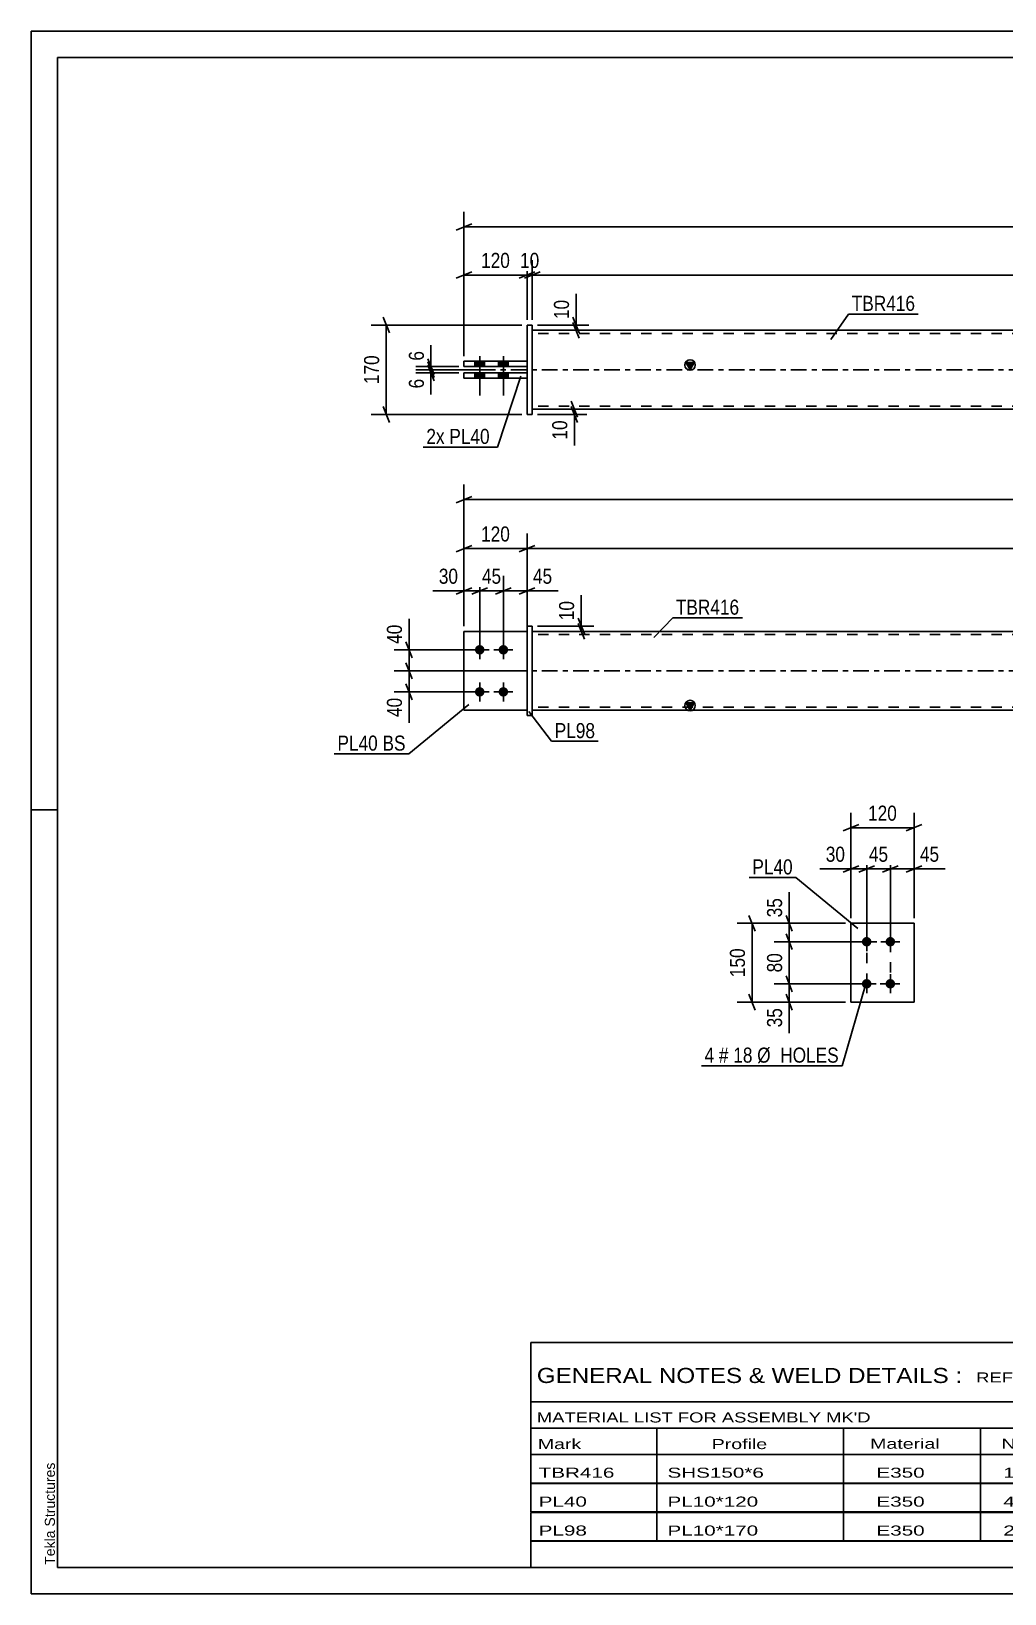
# Model space of a CAD drawing. Header units: millimetres. Extents: x 0 to 420, y 0 to 297.
# Drawn here: x 0 to 185.1, y 0 to 297 of the extents above; entities that cross this region are included whole.
import ezdxf

# ---------------------------------------------------------------- set-up
doc = ezdxf.new("R2010")
doc.units = ezdxf.units.MM
doc.linetypes.add('DXK_LINE_DOT2', pattern=[3.9198, 1.9599, -1.9599])
doc.linetypes.add('DXK_LINE_DOT3', pattern=[5.9187, 2.979, -0.9799, 0.9799, -0.9799])
doc.styles.add('Arial', font='ARIAL.TTF', dxfattribs={"height": 0.2})
doc.styles.add('Arial Narrow', font='ARIALN.TTF', dxfattribs={"height": 0.2})

# ---------------------------------------------------------------- blocks, each defined once
blk = doc.blocks.new('Unknown-580607534-1163')
at = {"color": 5, "linetype": 'Continuous'}
for p, q in [((420, 297), (0, 297)), ((0, 297), (0, 0)), ((0, 292), (0, 297)), ((415, 292), (5, 292)), ((5, 292), (5, 5)), ((5, 149), (0, 149)), ((0, 0), (0, 5)), ((5, 5), (415, 5)), ((0, 0), (420, 0))]:
    blk.add_line(p, q, dxfattribs=at)
at = {"color": 174, "linetype": 'Continuous', "style": 'Arial'}
blk.add_text('Tekla Structures', height=1.9102, rotation=90, dxfattribs=at).set_placement((4.5, 5.5))
blk = doc.blocks.new('Part-580607534-1762 - 1733')
at = {"color": 2, "linetype": 'Continuous'}
for p, q in [((82.29, 182.93), (94.29, 182.93)), ((82.29, 182.93), (82.29, 167.93)), ((94.29, 167.93), (82.29, 167.93)), ((82.29, 167.93), (82.29, 167.93))]:
    blk.add_line(p, q, dxfattribs=at)
at = {"color": 7, "linetype": 'DXK_LINE_DOT2'}
for p, q in [((82.29, 182.93), (94.29, 182.93)), ((94.29, 182.93), (94.29, 182.93)), ((94.29, 182.93), (94.29, 167.93)), ((82.29, 167.93), (94.29, 167.93))]:
    blk.add_line(p, q, dxfattribs=at)
blk = doc.blocks.new('Part-580607534-1754 - 1733')
at = {"linetype": 'Continuous'}
blk.add_hatch(color=2, dxfattribs=at).paths.add_polyline_path([(125.29, 167.93), (124.49, 169.33), (126.09, 169.33)])
at = {"color": 2, "linetype": 'Continuous'}
for p, q in [((95.29, 182.93), (337.46, 182.93)), ((125.29, 167.93), (124.49, 169.33)), ((124.49, 169.33), (126.09, 169.33)), ((126.09, 169.33), (125.29, 167.93)), ((95.29, 167.93), (337.46, 167.93))]:
    blk.add_line(p, q, dxfattribs=at)
at = {"color": 7, "linetype": 'DXK_LINE_DOT2'}
for p, q in [((95.29, 167.93), (95.29, 182.93)), ((337.46, 182.33), (95.29, 182.33)), ((337.46, 182.93), (337.46, 167.93)), ((337.46, 168.53), (95.29, 168.53))]:
    blk.add_line(p, q, dxfattribs=at)
at = {"color": 7, "linetype": 'DXK_LINE_DOT3'}
blk.add_line((85.29, 175.43), (347.46, 175.43), dxfattribs=at)
at = {"color": 2, "linetype": 'Continuous'}
blk.add_circle((125.29, 168.83), 1, dxfattribs=at)
blk = doc.blocks.new('Bolt-580607534-1756 - 1733')
at = {"linetype": 'Continuous'}
for points in [[(85.29, 180.33), (85.48, 180.31), (85.65, 180.25), (85.82, 180.15), (85.96, 180.03), (86.07, 179.88), (86.14, 179.7), (86.18, 179.52), (86.18, 179.33), (86.14, 179.15), (86.07, 178.98), (85.96, 178.82), (85.82, 178.7), (85.65, 178.6), (85.48, 178.55), (85.29, 178.53), (85.1, 178.55), (84.92, 178.6), (84.76, 178.7), (84.62, 178.82), (84.51, 178.98), (84.43, 179.15), (84.39, 179.33), (84.39, 179.52), (84.43, 179.7), (84.51, 179.88), (84.62, 180.03), (84.76, 180.15), (84.92, 180.25), (85.1, 180.31)], [(89.79, 180.33), (89.98, 180.31), (90.15, 180.25), (90.32, 180.15), (90.46, 180.03), (90.57, 179.88), (90.64, 179.7), (90.68, 179.52), (90.68, 179.33), (90.64, 179.15), (90.57, 178.98), (90.46, 178.82), (90.32, 178.7), (90.15, 178.6), (89.98, 178.55), (89.79, 178.53), (89.6, 178.55), (89.42, 178.6), (89.26, 178.7), (89.12, 178.82), (89.01, 178.98), (88.93, 179.15), (88.89, 179.33), (88.89, 179.52), (88.93, 179.7), (89.01, 179.88), (89.12, 180.03), (89.26, 180.15), (89.42, 180.25), (89.6, 180.31)], [(85.29, 172.33), (85.48, 172.31), (85.65, 172.25), (85.82, 172.15), (85.96, 172.03), (86.07, 171.88), (86.14, 171.7), (86.18, 171.52), (86.18, 171.33), (86.14, 171.15), (86.07, 170.98), (85.96, 170.82), (85.82, 170.7), (85.65, 170.6), (85.48, 170.55), (85.29, 170.53), (85.1, 170.55), (84.92, 170.6), (84.76, 170.7), (84.62, 170.82), (84.51, 170.98), (84.43, 171.15), (84.39, 171.33), (84.39, 171.52), (84.43, 171.7), (84.51, 171.88), (84.62, 172.03), (84.76, 172.15), (84.92, 172.25), (85.1, 172.31)], [(89.79, 172.33), (89.98, 172.31), (90.15, 172.25), (90.32, 172.15), (90.46, 172.03), (90.57, 171.88), (90.64, 171.7), (90.68, 171.52), (90.68, 171.33), (90.64, 171.15), (90.57, 170.98), (90.46, 170.82), (90.32, 170.7), (90.15, 170.6), (89.98, 170.55), (89.79, 170.53), (89.6, 170.55), (89.42, 170.6), (89.26, 170.7), (89.12, 170.82), (89.01, 170.98), (88.93, 171.15), (88.89, 171.33), (88.89, 171.52), (88.93, 171.7), (89.01, 171.88), (89.12, 172.03), (89.26, 172.15), (89.42, 172.25), (89.6, 172.31)]]:
    blk.add_hatch(color=1, dxfattribs=at).paths.add_polyline_path(points)
at = {"color": 1, "linetype": 'Continuous'}
for p, q in [((85.29, 177.63), (85.29, 181.23)), ((89.79, 177.63), (89.79, 181.23)), ((87.09, 179.43), (83.49, 179.43)), ((91.59, 179.43), (87.99, 179.43)), ((85.29, 169.63), (85.29, 173.23)), ((89.79, 169.63), (89.79, 173.23)), ((87.09, 171.43), (83.49, 171.43)), ((91.59, 171.43), (87.99, 171.43))]:
    blk.add_line(p, q, dxfattribs=at)
blk = doc.blocks.new('Part-580607534-1767 - 1733')
at = {"color": 7, "linetype": 'DXK_LINE_DOT2'}
for p, q in [((82.29, 182.93), (94.29, 182.93)), ((82.29, 182.93), (94.29, 182.93)), ((82.29, 167.93), (82.29, 182.93)), ((94.29, 182.93), (94.29, 182.93)), ((94.29, 182.93), (94.29, 167.93)), ((82.29, 167.93), (94.29, 167.93)), ((94.29, 167.93), (82.29, 167.93)), ((82.29, 167.93), (82.29, 167.93))]:
    blk.add_line(p, q, dxfattribs=at)
blk = doc.blocks.new('Part-580607534-1772 - 1733')
at = {"color": 2, "linetype": 'Continuous'}
for p, q in [((94.29, 183.93), (95.29, 183.93)), ((94.29, 183.93), (94.29, 166.93)), ((95.29, 183.93), (95.29, 183.93)), ((95.29, 183.93), (95.29, 166.93)), ((94.29, 166.93), (95.29, 166.93))]:
    blk.add_line(p, q, dxfattribs=at)
at = {"color": 7, "linetype": 'DXK_LINE_DOT2'}
for p, q in [((94.29, 183.93), (95.29, 183.93)), ((94.29, 166.93), (95.29, 166.93))]:
    blk.add_line(p, q, dxfattribs=at)
blk = doc.blocks.new('Part-580607534-1446 - 1390')
at = {"color": 2, "linetype": 'Continuous'}
for p, q in [((82.29, 234.26), (94.29, 234.26)), ((82.29, 233.26), (82.29, 234.26)), ((82.29, 233.26), (94.29, 233.26)), ((82.29, 233.26), (82.29, 233.26))]:
    blk.add_line(p, q, dxfattribs=at)
at = {"color": 7, "linetype": 'DXK_LINE_DOT2'}
for p, q in [((82.29, 234.26), (94.29, 234.26)), ((82.29, 234.26), (82.29, 234.26)), ((82.29, 233.26), (94.29, 233.26)), ((94.29, 234.26), (94.29, 233.26))]:
    blk.add_line(p, q, dxfattribs=at)
blk = doc.blocks.new('Bolt-580607534-1398 - 1390')
at = {"linetype": 'Continuous'}
for points in [[(84.39, 233.26), (86.19, 233.26), (86.19, 234.26), (84.39, 234.26)], [(84.39, 233.26), (86.19, 233.26), (86.19, 234.26), (84.39, 234.26)], [(84.39, 231.06), (86.19, 231.06), (86.19, 232.06), (84.39, 232.06)], [(84.39, 231.06), (86.19, 231.06), (86.19, 232.06), (84.39, 232.06)], [(88.89, 233.26), (90.69, 233.26), (90.69, 234.26), (88.89, 234.26)], [(88.89, 233.26), (90.69, 233.26), (90.69, 234.26), (88.89, 234.26)], [(88.89, 231.06), (90.69, 231.06), (90.69, 232.06), (88.89, 232.06)], [(88.89, 231.06), (90.69, 231.06), (90.69, 232.06), (88.89, 232.06)]]:
    blk.add_hatch(color=1, dxfattribs=at).paths.add_polyline_path(points)
at = {"color": 1, "linetype": 'Continuous'}
for p, q in [((85.29, 235.26), (85.29, 227.76)), ((85.29, 235.26), (85.29, 227.76)), ((89.79, 235.26), (89.79, 227.76)), ((89.79, 235.26), (89.79, 227.76)), ((84.39, 234.26), (84.39, 233.26)), ((84.39, 234.26), (84.39, 233.26)), ((84.39, 232.06), (84.39, 231.06)), ((84.39, 232.06), (84.39, 231.06)), ((86.19, 234.26), (86.19, 233.26)), ((86.19, 234.26), (86.19, 233.26)), ((86.19, 232.06), (86.19, 231.06)), ((86.19, 232.06), (86.19, 231.06)), ((88.89, 234.26), (88.89, 233.26)), ((88.89, 234.26), (88.89, 233.26)), ((88.89, 232.06), (88.89, 231.06)), ((88.89, 232.06), (88.89, 231.06)), ((90.69, 234.26), (90.69, 233.26)), ((90.69, 234.26), (90.69, 233.26)), ((90.69, 232.06), (90.69, 231.06)), ((90.69, 232.06), (90.69, 231.06))]:
    blk.add_line(p, q, dxfattribs=at)
blk = doc.blocks.new('Part-580607534-1441 - 1390')
at = {"color": 2, "linetype": 'Continuous'}
for p, q in [((82.29, 232.06), (94.29, 232.06)), ((82.29, 231.06), (82.29, 232.06)), ((82.29, 231.06), (94.29, 231.06)), ((82.29, 231.06), (82.29, 231.06))]:
    blk.add_line(p, q, dxfattribs=at)
at = {"color": 7, "linetype": 'DXK_LINE_DOT2'}
for p, q in [((82.29, 232.06), (94.29, 232.06)), ((94.29, 232.06), (94.29, 231.06)), ((94.29, 231.06), (82.29, 231.06))]:
    blk.add_line(p, q, dxfattribs=at)
blk = doc.blocks.new('Part-580607534-1425 - 1390')
at = {"linetype": 'Continuous'}
blk.add_hatch(color=2, dxfattribs=at).paths.add_polyline_path([(125.29, 232.66), (124.49, 234.06), (126.09, 234.06)])
at = {"color": 2, "linetype": 'Continuous'}
for p, q in [((95.29, 240.16), (337.46, 240.16)), ((125.29, 232.66), (124.49, 234.06)), ((124.49, 234.06), (126.09, 234.06)), ((126.09, 234.06), (125.29, 232.66)), ((95.29, 225.16), (337.46, 225.16))]:
    blk.add_line(p, q, dxfattribs=at)
at = {"color": 7, "linetype": 'DXK_LINE_DOT2'}
for p, q in [((95.29, 240.16), (95.29, 225.16)), ((337.46, 239.56), (95.29, 239.56)), ((337.46, 240.16), (337.46, 225.16)), ((337.46, 225.76), (95.29, 225.76))]:
    blk.add_line(p, q, dxfattribs=at)
at = {"color": 7, "linetype": 'DXK_LINE_DOT3'}
blk.add_line((85.29, 232.66), (347.46, 232.66), dxfattribs=at)
at = {"color": 2, "linetype": 'Continuous'}
blk.add_circle((125.29, 233.56), 1, dxfattribs=at)
blk = doc.blocks.new('Part-580607534-1447 - 1390')
at = {"color": 2, "linetype": 'Continuous'}
for p, q in [((94.29, 241.16), (95.29, 241.16)), ((94.29, 241.16), (94.29, 224.16)), ((95.29, 241.16), (95.29, 241.16)), ((95.29, 241.16), (95.29, 224.16)), ((95.29, 224.16), (94.29, 224.16)), ((94.29, 224.16), (94.29, 224.16))]:
    blk.add_line(p, q, dxfattribs=at)
at = {"color": 7, "linetype": 'DXK_LINE_DOT2'}
for p, q in [((94.29, 241.16), (95.29, 241.16)), ((95.29, 241.16), (95.29, 241.16)), ((94.29, 224.16), (95.29, 224.16))]:
    blk.add_line(p, q, dxfattribs=at)
blk = doc.blocks.new('Part-580607534-2111 - 2104')
at = {"color": 2, "linetype": 'Continuous'}
for p, q in [((155.88, 127.44), (167.88, 127.44)), ((155.88, 112.44), (155.88, 127.44)), ((167.88, 127.44), (167.88, 127.44)), ((167.88, 127.44), (167.88, 112.44)), ((167.88, 112.44), (155.88, 112.44)), ((155.88, 112.44), (155.88, 112.44))]:
    blk.add_line(p, q, dxfattribs=at)
at = {"color": 7, "linetype": 'DXK_LINE_DOT2'}
for p, q in [((155.88, 127.44), (167.88, 127.44)), ((155.88, 112.44), (167.88, 112.44)), ((155.88, 112.44), (155.88, 112.44))]:
    blk.add_line(p, q, dxfattribs=at)
blk = doc.blocks.new('Bolt-580607534-2144 - 2104')
at = {"linetype": 'Continuous'}
for points in [[(158.88, 123.04), (158.69, 123.06), (158.51, 123.12), (158.35, 123.21), (158.21, 123.34), (158.1, 123.49), (158.02, 123.66), (157.98, 123.85), (157.98, 124.04), (158.02, 124.22), (158.1, 124.39), (158.21, 124.54), (158.35, 124.67), (158.51, 124.76), (158.69, 124.82), (158.88, 124.84), (159.07, 124.82), (159.24, 124.76), (159.41, 124.67), (159.55, 124.54), (159.66, 124.39), (159.73, 124.22), (159.77, 124.04), (159.77, 123.85), (159.73, 123.66), (159.66, 123.49), (159.55, 123.34), (159.41, 123.21), (159.24, 123.12), (159.07, 123.06)], [(163.38, 123.04), (163.19, 123.06), (163.01, 123.12), (162.85, 123.21), (162.71, 123.34), (162.6, 123.49), (162.52, 123.66), (162.48, 123.85), (162.48, 124.04), (162.52, 124.22), (162.6, 124.39), (162.71, 124.54), (162.85, 124.67), (163.01, 124.76), (163.19, 124.82), (163.38, 124.84), (163.57, 124.82), (163.74, 124.76), (163.91, 124.67), (164.05, 124.54), (164.16, 124.39), (164.23, 124.22), (164.27, 124.04), (164.27, 123.85), (164.23, 123.66), (164.16, 123.49), (164.05, 123.34), (163.91, 123.21), (163.74, 123.12), (163.57, 123.06)], [(158.88, 115.04), (158.69, 115.06), (158.51, 115.12), (158.35, 115.21), (158.21, 115.34), (158.1, 115.49), (158.02, 115.66), (157.98, 115.85), (157.98, 116.04), (158.02, 116.22), (158.1, 116.39), (158.21, 116.54), (158.35, 116.67), (158.51, 116.76), (158.69, 116.82), (158.88, 116.84), (159.07, 116.82), (159.24, 116.76), (159.41, 116.67), (159.55, 116.54), (159.66, 116.39), (159.73, 116.22), (159.77, 116.04), (159.77, 115.85), (159.73, 115.66), (159.66, 115.49), (159.55, 115.34), (159.41, 115.21), (159.24, 115.12), (159.07, 115.06)], [(163.38, 115.04), (163.19, 115.06), (163.01, 115.12), (162.85, 115.21), (162.71, 115.34), (162.6, 115.49), (162.52, 115.66), (162.48, 115.85), (162.48, 116.04), (162.52, 116.22), (162.6, 116.39), (162.71, 116.54), (162.85, 116.67), (163.01, 116.76), (163.19, 116.82), (163.38, 116.84), (163.57, 116.82), (163.74, 116.76), (163.91, 116.67), (164.05, 116.54), (164.16, 116.39), (164.23, 116.22), (164.27, 116.04), (164.27, 115.85), (164.23, 115.66), (164.16, 115.49), (164.05, 115.34), (163.91, 115.21), (163.74, 115.12), (163.57, 115.06)]]:
    blk.add_hatch(color=1, dxfattribs=at).paths.add_polyline_path(points)
at = {"color": 1, "linetype": 'Continuous'}
for p, q in [((158.88, 122.14), (158.88, 125.74)), ((163.38, 122.14), (163.38, 125.74)), ((160.68, 123.94), (157.08, 123.94)), ((165.18, 123.94), (161.58, 123.94)), ((160.68, 115.94), (157.08, 115.94)), ((158.88, 114.14), (158.88, 117.74)), ((165.18, 115.94), (161.58, 115.94)), ((163.38, 114.14), (163.38, 117.74))]:
    blk.add_line(p, q, dxfattribs=at)
blk = doc.blocks.new('Rectangle-580607534-2254 - 2104')
at = {"color": 1, "linetype": 'DXK_LINE_DOT2'}
blk.add_lwpolyline([(158.88, 123.94), (163.38, 123.94), (163.38, 115.94), (158.88, 115.94), (158.88, 123.94)], close=True, dxfattribs=at)
blk = doc.blocks.new('StraightDimension-580607534-1802 - 1733')
at = {"color": 7, "linetype": 'Continuous'}
for p, q in [((82.29, 183.93), (82.29, 193.48)), ((85.29, 180.43), (85.29, 193.48)), ((80.79, 190.03), (83.79, 191.23)), ((82.29, 190.63), (85.29, 190.63)), ((86.79, 191.23), (83.79, 190.03))]:
    blk.add_line(p, q, dxfattribs=at)
at = {"color": 0}
blk.add_wipeout([(81.76, 191.38), (81.76, 195.58), (76.91, 195.58), (76.91, 191.38)], dxfattribs=at)
at = {"color": 7, "linetype": 'Continuous'}
blk.add_line((82.29, 190.63), (76.38, 190.63), dxfattribs=at)
blk.add_line((82.29, 190.63), (76.38, 190.63), dxfattribs=at)
at = {"color": 3, "style": 'Arial Narrow'}
blk.add_text('30', height=2.863, dxfattribs=at).set_placement((77.51, 191.98))
blk = doc.blocks.new('StraightDimension-580607534-1819 - 1733')
at = {"color": 7, "linetype": 'Continuous'}
for p, q in [((85.29, 180.43), (85.29, 193.48)), ((89.79, 180.43), (89.79, 193.48)), ((83.79, 190.03), (86.79, 191.23)), ((85.29, 190.63), (89.79, 190.63)), ((91.29, 191.23), (88.29, 190.03))]:
    blk.add_line(p, q, dxfattribs=at)
at = {"color": 0}
blk.add_wipeout([(89.97, 191.38), (89.97, 195.58), (85.11, 195.58), (85.11, 191.38)], dxfattribs=at)
at = {"color": 3, "style": 'Arial Narrow'}
blk.add_text('45', height=2.863, dxfattribs=at).set_placement((85.71, 191.98))
blk = doc.blocks.new('StraightDimension-580607534-1793 - 1733')
at = {"color": 7, "linetype": 'Continuous'}
for p, q in [((103.99, 185.43), (105.19, 182.43)), ((105.19, 181.43), (103.99, 184.43)), ((96.29, 183.93), (106.99, 183.93)), ((96.29, 182.93), (106.99, 182.93)), ((104.59, 182.93), (104.59, 183.93))]:
    blk.add_line(p, q, dxfattribs=at)
at = {"color": 0}
blk.add_wipeout([(103.84, 189.31), (99.64, 189.31), (99.64, 184.45), (103.84, 184.45)], dxfattribs=at)
at = {"color": 7, "linetype": 'Continuous'}
blk.add_line((104.59, 183.93), (104.59, 189.83), dxfattribs=at)
blk.add_line((104.59, 183.93), (104.59, 189.83), dxfattribs=at)
at = {"color": 3, "style": 'Arial Narrow'}
blk.add_text('10', height=2.863, rotation=90.0002, dxfattribs=at).set_placement((103.24, 185.05))
blk = doc.blocks.new('StraightDimension-580607534-1832 - 1733')
at = {"color": 7, "linetype": 'Continuous'}
for p, q in [((89.79, 180.43), (89.79, 193.48)), ((94.29, 183.93), (94.29, 193.48)), ((88.29, 190.03), (91.29, 191.23)), ((89.79, 190.63), (94.29, 190.63)), ((95.79, 191.23), (92.79, 190.03))]:
    blk.add_line(p, q, dxfattribs=at)
at = {"color": 0}
blk.add_wipeout([(99.67, 191.38), (99.67, 195.58), (94.81, 195.58), (94.81, 191.38)], dxfattribs=at)
at = {"color": 7, "linetype": 'Continuous'}
blk.add_line((94.29, 190.63), (100.19, 190.63), dxfattribs=at)
blk.add_line((94.29, 190.63), (100.19, 190.63), dxfattribs=at)
at = {"color": 3, "style": 'Arial Narrow'}
blk.add_text('45', height=2.863, dxfattribs=at).set_placement((95.41, 191.98))
blk = doc.blocks.new('StraightDimension-580607534-1849 - 1733')
at = {"color": 7, "linetype": 'Continuous'}
for p, q in [((93.29, 175.43), (69, 175.43)), ((71.25, 176.93), (72.45, 173.93)), ((71.85, 171.43), (71.85, 175.43)), ((72.45, 169.93), (71.25, 172.93)), ((84.29, 171.43), (69, 171.43))]:
    blk.add_line(p, q, dxfattribs=at)
at = {"color": 0}
blk.add_wipeout([(71.1, 170.9), (66.9, 170.9), (66.9, 166.05), (71.1, 166.05)], dxfattribs=at)
at = {"color": 7, "linetype": 'Continuous'}
blk.add_line((71.85, 171.43), (71.85, 165.52), dxfattribs=at)
blk.add_line((71.85, 171.43), (71.85, 165.52), dxfattribs=at)
at = {"color": 3, "style": 'Arial Narrow'}
blk.add_text('40', height=2.863, rotation=90.0002, dxfattribs=at).set_placement((70.5, 166.65))
blk = doc.blocks.new('StraightDimension-580607534-1858 - 1733')
at = {"color": 7, "linetype": 'Continuous'}
for p, q in [((84.29, 179.43), (69, 179.43)), ((71.25, 180.93), (72.45, 177.93)), ((71.85, 175.43), (71.85, 179.43)), ((93.29, 175.43), (69, 175.43)), ((72.45, 173.93), (71.25, 176.93))]:
    blk.add_line(p, q, dxfattribs=at)
at = {"color": 0}
blk.add_wipeout([(71.1, 184.81), (66.9, 184.81), (66.9, 179.95), (71.1, 179.95)], dxfattribs=at)
at = {"color": 7, "linetype": 'Continuous'}
blk.add_line((71.85, 179.43), (71.85, 185.33), dxfattribs=at)
blk.add_line((71.85, 179.43), (71.85, 185.33), dxfattribs=at)
at = {"color": 3, "style": 'Arial Narrow'}
blk.add_text('40', height=2.863, rotation=90.0002, dxfattribs=at).set_placement((70.5, 180.55))
blk = doc.blocks.new('StraightDimension-580607534-1868 - 1733')
at = {"color": 7, "linetype": 'Continuous'}
for p, q in [((80.79, 198.06), (83.79, 199.26)), ((82.29, 183.93), (82.29, 201.51)), ((95.79, 199.26), (92.79, 198.06)), ((94.29, 183.93), (94.29, 201.51)), ((82.29, 198.66), (94.29, 198.66))]:
    blk.add_line(p, q, dxfattribs=at)
at = {"color": 0}
blk.add_wipeout([(91.63, 199.41), (91.63, 203.61), (84.95, 203.61), (84.95, 199.41)], dxfattribs=at)
at = {"color": 3, "style": 'Arial Narrow'}
blk.add_text('120', height=2.863, dxfattribs=at).set_placement((85.55, 200.01))
blk = doc.blocks.new('StraightDimension-580607534-1887 - 1733')
at = {"color": 7, "linetype": 'Continuous'}
for p, q in [((95.79, 199.26), (92.79, 198.06)), ((94.29, 183.93), (94.29, 201.51)), ((336.96, 198.06), (339.96, 199.26)), ((338.46, 183.93), (338.46, 201.51)), ((94.29, 198.66), (338.46, 198.66))]:
    blk.add_line(p, q, dxfattribs=at)
at = {"color": 0}
blk.add_wipeout([(220.63, 199.41), (220.63, 203.61), (212.12, 203.61), (212.12, 199.41)], dxfattribs=at)
at = {"color": 3, "style": 'Arial Narrow'}
blk.add_text('2442', height=2.863, dxfattribs=at).set_placement((212.72, 200.01))
blk = doc.blocks.new('StraightDimension-580607534-1945 - 1733')
at = {"color": 7, "linetype": 'Continuous'}
for p, q in [((83.79, 208.58), (80.79, 207.38)), ((82.29, 183.93), (82.29, 210.83)), ((82.29, 207.98), (350.46, 207.98)), ((348.96, 207.38), (351.96, 208.58)), ((350.46, 183.93), (350.46, 210.83))]:
    blk.add_line(p, q, dxfattribs=at)
at = {"color": 0}
blk.add_wipeout([(220.63, 208.73), (220.63, 212.93), (212.12, 212.93), (212.12, 208.73)], dxfattribs=at)
at = {"color": 3, "style": 'Arial Narrow'}
blk.add_text('2682', height=2.863, dxfattribs=at).set_placement((212.72, 209.33))
blk = doc.blocks.new('StraightDimension-580607534-1664 - 1390')
at = {"color": 7, "linetype": 'Continuous'}
for p, q in [((82.29, 235.26), (82.29, 253.51)), ((94.29, 242.16), (94.29, 253.51)), ((80.79, 250.06), (83.79, 251.26)), ((82.29, 250.66), (94.29, 250.66)), ((95.79, 251.26), (92.79, 250.06))]:
    blk.add_line(p, q, dxfattribs=at)
at = {"color": 0}
blk.add_wipeout([(91.63, 251.41), (91.63, 255.61), (84.95, 255.61), (84.95, 251.41)], dxfattribs=at)
at = {"color": 3, "style": 'Arial Narrow'}
blk.add_text('120', height=2.863, dxfattribs=at).set_placement((85.55, 252.01))
blk = doc.blocks.new('StraightDimension-580607534-1654 - 1390')
at = {"color": 7, "linetype": 'Continuous'}
for p, q in [((94.29, 242.16), (94.29, 253.51)), ((95.29, 242.16), (95.29, 253.51)), ((92.79, 250.06), (95.79, 251.26)), ((96.79, 251.26), (93.79, 250.06)), ((94.29, 250.66), (95.29, 250.66))]:
    blk.add_line(p, q, dxfattribs=at)
at = {"color": 0}
blk.add_wipeout([(97.22, 251.41), (97.22, 255.61), (92.36, 255.61), (92.36, 251.41)], dxfattribs=at)
at = {"color": 3, "style": 'Arial Narrow'}
blk.add_text('10', height=2.863, dxfattribs=at).set_placement((92.96, 252.01))
blk = doc.blocks.new('StraightDimension-580607534-1488 - 1390')
at = {"color": 7, "linetype": 'Continuous'}
for p, q in [((102.69, 226.66), (103.89, 223.66)), ((96.29, 225.16), (105.69, 225.16)), ((96.29, 224.16), (105.69, 224.16)), ((103.89, 222.66), (102.69, 225.66)), ((103.29, 224.16), (103.29, 225.16))]:
    blk.add_line(p, q, dxfattribs=at)
at = {"color": 0}
blk.add_wipeout([(102.54, 223.64), (98.34, 223.64), (98.34, 218.78), (102.54, 218.78)], dxfattribs=at)
at = {"color": 7, "linetype": 'Continuous'}
blk.add_line((103.29, 224.16), (103.29, 218.26), dxfattribs=at)
blk.add_line((103.29, 224.16), (103.29, 218.26), dxfattribs=at)
at = {"color": 3, "style": 'Arial Narrow'}
blk.add_text('10', height=2.863, rotation=90.0002, dxfattribs=at).set_placement((101.94, 219.38))
blk = doc.blocks.new('StraightDimension-580607534-1498 - 1390')
at = {"color": 7, "linetype": 'Continuous'}
for p, q in [((96.29, 241.16), (106.02, 241.16)), ((103.02, 242.66), (104.22, 239.66)), ((104.22, 238.66), (103.02, 241.66)), ((103.62, 240.16), (103.62, 241.16)), ((96.29, 240.16), (106.02, 240.16))]:
    blk.add_line(p, q, dxfattribs=at)
at = {"color": 0}
blk.add_wipeout([(102.87, 246.54), (98.67, 246.54), (98.67, 241.69), (102.87, 241.69)], dxfattribs=at)
at = {"color": 7, "linetype": 'Continuous'}
blk.add_line((103.62, 241.16), (103.62, 247.07), dxfattribs=at)
blk.add_line((103.62, 241.16), (103.62, 247.07), dxfattribs=at)
at = {"color": 3, "style": 'Arial Narrow'}
blk.add_text('10', height=2.863, rotation=90.0002, dxfattribs=at).set_placement((102.27, 242.29))
blk = doc.blocks.new('StraightDimension-580607534-1583 - 1390')
at = {"color": 7, "linetype": 'Continuous'}
for p, q in [((86.54, 232.66), (73.17, 232.66)), ((81.29, 232.06), (73.17, 232.06)), ((75.42, 234.16), (76.62, 231.16)), ((76.62, 230.56), (75.42, 233.56)), ((76.02, 232.06), (76.02, 232.66))]:
    blk.add_line(p, q, dxfattribs=at)
at = {"color": 0}
blk.add_wipeout([(75.27, 231.54), (71.07, 231.54), (71.07, 228.51), (75.27, 228.51)], dxfattribs=at)
at = {"color": 7, "linetype": 'Continuous'}
blk.add_line((76.02, 232.06), (76.02, 227.98), dxfattribs=at)
blk.add_line((76.02, 232.06), (76.02, 227.98), dxfattribs=at)
at = {"color": 3, "style": 'Arial Narrow'}
blk.add_text('6', height=2.86, rotation=90.0002, dxfattribs=at).set_placement((74.67, 229.11))
blk = doc.blocks.new('StraightDimension-580607534-1595 - 1390')
at = {"color": 7, "linetype": 'Continuous'}
for p, q in [((75.42, 234.76), (76.62, 231.76)), ((81.29, 233.26), (73.17, 233.26)), ((86.54, 232.66), (73.17, 232.66)), ((76.62, 231.16), (75.42, 234.16)), ((76.02, 232.66), (76.02, 233.26))]:
    blk.add_line(p, q, dxfattribs=at)
at = {"color": 0}
blk.add_wipeout([(75.27, 236.82), (71.07, 236.82), (71.07, 233.79), (75.27, 233.79)], dxfattribs=at)
at = {"color": 7, "linetype": 'Continuous'}
blk.add_line((76.02, 233.26), (76.02, 237.34), dxfattribs=at)
blk.add_line((76.02, 233.26), (76.02, 237.34), dxfattribs=at)
at = {"color": 3, "style": 'Arial Narrow'}
blk.add_text('6', height=2.86, rotation=90.0002, dxfattribs=at).set_placement((74.67, 234.39))
blk = doc.blocks.new('StraightDimension-580607534-1624 - 1390')
at = {"color": 7, "linetype": 'Continuous'}
for p, q in [((95.29, 242.16), (95.29, 253.51)), ((337.46, 242.16), (337.46, 253.51)), ((96.79, 251.26), (93.79, 250.06)), ((95.29, 250.66), (337.46, 250.66)), ((335.96, 250.06), (338.96, 251.26))]:
    blk.add_line(p, q, dxfattribs=at)
at = {"color": 0}
blk.add_wipeout([(220.63, 251.41), (220.63, 255.61), (212.12, 255.61), (212.12, 251.41)], dxfattribs=at)
at = {"color": 3, "style": 'Arial Narrow'}
blk.add_text('2422', height=2.863, dxfattribs=at).set_placement((212.72, 252.01))
blk = doc.blocks.new('StraightDimension-580607534-1675 - 1390')
at = {"color": 7, "linetype": 'Continuous'}
for p, q in [((82.29, 235.26), (82.29, 262.65)), ((350.46, 235.26), (350.46, 262.65)), ((83.79, 260.4), (80.79, 259.2)), ((82.29, 259.8), (350.46, 259.8)), ((348.96, 259.2), (351.96, 260.4))]:
    blk.add_line(p, q, dxfattribs=at)
at = {"color": 0}
blk.add_wipeout([(220.63, 260.55), (220.63, 264.75), (212.12, 264.75), (212.12, 260.55)], dxfattribs=at)
at = {"color": 3, "style": 'Arial Narrow'}
blk.add_text('2682', height=2.863, dxfattribs=at).set_placement((212.72, 261.15))
blk = doc.blocks.new('StraightDimension-580607534-1686 - 1390')
at = {"color": 7, "linetype": 'Continuous'}
for p, q in [((93.29, 241.16), (64.66, 241.16)), ((68.11, 239.66), (66.91, 242.66)), ((67.51, 224.16), (67.51, 241.16)), ((93.29, 224.16), (64.66, 224.16)), ((66.91, 225.66), (68.11, 222.66))]:
    blk.add_line(p, q, dxfattribs=at)
at = {"color": 0}
blk.add_wipeout([(66.76, 236), (62.56, 236), (62.56, 229.32), (66.76, 229.32)], dxfattribs=at)
at = {"color": 3, "style": 'Arial Narrow'}
blk.add_text('170', height=2.863, rotation=90.0002, dxfattribs=at).set_placement((66.16, 229.92))
blk = doc.blocks.new('StraightDimension-580607534-2147 - 2104')
at = {"color": 7, "linetype": 'Continuous'}
for p, q in [((157.88, 115.94), (141.29, 115.94)), ((143.54, 117.44), (144.74, 114.44)), ((144.14, 112.44), (144.14, 115.94)), ((144.74, 110.94), (143.54, 113.94)), ((154.88, 112.44), (141.29, 112.44))]:
    blk.add_line(p, q, dxfattribs=at)
at = {"color": 0}
blk.add_wipeout([(143.39, 111.92), (139.19, 111.92), (139.19, 107.06), (143.39, 107.06)], dxfattribs=at)
at = {"color": 7, "linetype": 'Continuous'}
blk.add_line((144.14, 112.44), (144.14, 106.54), dxfattribs=at)
blk.add_line((144.14, 112.44), (144.14, 106.54), dxfattribs=at)
at = {"color": 3, "style": 'Arial Narrow'}
blk.add_text('35', height=2.863, rotation=90.0002, dxfattribs=at).set_placement((142.79, 107.66))
blk = doc.blocks.new('StraightDimension-580607534-2224 - 2104')
at = {"color": 7, "linetype": 'Continuous'}
for p, q in [((163.38, 124.94), (163.38, 140.64)), ((167.88, 128.44), (167.88, 140.64)), ((161.88, 137.19), (164.88, 138.39)), ((163.38, 137.79), (167.88, 137.79)), ((169.38, 138.39), (166.38, 137.19))]:
    blk.add_line(p, q, dxfattribs=at)
at = {"color": 0}
blk.add_wipeout([(173.26, 138.54), (173.26, 142.74), (168.4, 142.74), (168.4, 138.54)], dxfattribs=at)
at = {"color": 7, "linetype": 'Continuous'}
blk.add_line((167.88, 137.79), (173.78, 137.79), dxfattribs=at)
blk.add_line((167.88, 137.79), (173.78, 137.79), dxfattribs=at)
at = {"color": 3, "style": 'Arial Narrow'}
blk.add_text('45', height=2.863, dxfattribs=at).set_placement((169, 139.14))
blk = doc.blocks.new('StraightDimension-580607534-2160 - 2104')
at = {"color": 7, "linetype": 'Continuous'}
for p, q in [((143.54, 125.44), (144.74, 122.44)), ((157.88, 123.94), (141.29, 123.94)), ((144.14, 115.94), (144.14, 123.94)), ((157.88, 115.94), (141.29, 115.94)), ((144.74, 114.44), (143.54, 117.44))]:
    blk.add_line(p, q, dxfattribs=at)
at = {"color": 0}
blk.add_wipeout([(143.39, 122.37), (139.19, 122.37), (139.19, 117.51), (143.39, 117.51)], dxfattribs=at)
at = {"color": 3, "style": 'Arial Narrow'}
blk.add_text('80', height=2.863, rotation=90.0002, dxfattribs=at).set_placement((142.79, 118.11))
blk = doc.blocks.new('StraightDimension-580607534-2170 - 2104')
at = {"color": 7, "linetype": 'Continuous'}
for p, q in [((143.54, 128.94), (144.74, 125.94)), ((154.88, 127.44), (141.29, 127.44)), ((144.74, 122.44), (143.54, 125.44)), ((144.14, 123.94), (144.14, 127.44)), ((157.88, 123.94), (141.29, 123.94))]:
    blk.add_line(p, q, dxfattribs=at)
at = {"color": 0}
blk.add_wipeout([(143.39, 132.82), (139.19, 132.82), (139.19, 127.97), (143.39, 127.97)], dxfattribs=at)
at = {"color": 7, "linetype": 'Continuous'}
blk.add_line((144.14, 127.44), (144.14, 133.35), dxfattribs=at)
blk.add_line((144.14, 127.44), (144.14, 133.35), dxfattribs=at)
at = {"color": 3, "style": 'Arial Narrow'}
blk.add_text('35', height=2.863, rotation=90.0002, dxfattribs=at).set_placement((142.79, 128.57))
blk = doc.blocks.new('StraightDimension-580607534-2184 - 2104')
at = {"color": 7, "linetype": 'Continuous'}
for p, q in [((137.68, 125.94), (136.48, 128.94)), ((154.88, 127.44), (134.23, 127.44)), ((137.08, 112.44), (137.08, 127.44)), ((136.48, 113.94), (137.68, 110.94)), ((154.88, 112.44), (134.23, 112.44))]:
    blk.add_line(p, q, dxfattribs=at)
at = {"color": 0}
blk.add_wipeout([(136.33, 123.28), (132.13, 123.28), (132.13, 116.6), (136.33, 116.6)], dxfattribs=at)
at = {"color": 3, "style": 'Arial Narrow'}
blk.add_text('150', height=2.863, rotation=90.0002, dxfattribs=at).set_placement((135.73, 117.2))
blk = doc.blocks.new('StraightDimension-580607534-2201 - 2104')
at = {"color": 7, "linetype": 'Continuous'}
for p, q in [((155.88, 128.44), (155.88, 140.64)), ((158.88, 124.94), (158.88, 140.64)), ((154.38, 137.19), (157.38, 138.39)), ((155.88, 137.79), (158.88, 137.79)), ((160.38, 138.39), (157.38, 137.19))]:
    blk.add_line(p, q, dxfattribs=at)
at = {"color": 0}
blk.add_wipeout([(155.35, 138.54), (155.35, 142.74), (150.5, 142.74), (150.5, 138.54)], dxfattribs=at)
at = {"color": 7, "linetype": 'Continuous'}
blk.add_line((155.88, 137.79), (149.97, 137.79), dxfattribs=at)
blk.add_line((155.88, 137.79), (149.97, 137.79), dxfattribs=at)
at = {"color": 3, "style": 'Arial Narrow'}
blk.add_text('30', height=2.863, dxfattribs=at).set_placement((151.1, 139.14))
blk = doc.blocks.new('StraightDimension-580607534-2214 - 2104')
at = {"color": 7, "linetype": 'Continuous'}
for p, q in [((158.88, 124.94), (158.88, 140.64)), ((163.38, 124.94), (163.38, 140.64)), ((157.38, 137.19), (160.38, 138.39)), ((158.88, 137.79), (163.38, 137.79)), ((164.88, 138.39), (161.88, 137.19))]:
    blk.add_line(p, q, dxfattribs=at)
at = {"color": 0}
blk.add_wipeout([(163.56, 138.54), (163.56, 142.74), (158.7, 142.74), (158.7, 138.54)], dxfattribs=at)
at = {"color": 3, "style": 'Arial Narrow'}
blk.add_text('45', height=2.863, dxfattribs=at).set_placement((159.3, 139.14))
blk = doc.blocks.new('StraightDimension-580607534-2238 - 2104')
at = {"color": 7, "linetype": 'Continuous'}
for p, q in [((154.38, 144.99), (157.38, 146.19)), ((155.88, 128.44), (155.88, 148.44)), ((155.88, 145.59), (167.88, 145.59)), ((169.38, 146.19), (166.38, 144.99)), ((167.88, 128.44), (167.88, 148.44))]:
    blk.add_line(p, q, dxfattribs=at)
at = {"color": 0}
blk.add_wipeout([(165.22, 146.34), (165.22, 150.54), (158.54, 150.54), (158.54, 146.34)], dxfattribs=at)
at = {"color": 3, "style": 'Arial Narrow'}
blk.add_text('120', height=2.863, dxfattribs=at).set_placement((159.14, 146.94))
blk = doc.blocks.new('Unknown-580607534-4221')
at = {"color": 7, "linetype": 'Continuous'}
for p, q in [((95, 47.75), (255, 47.75)), ((95, 36.5), (95, 47.75)), ((255, 47.75), (255, 36.5)), ((95, 36.5), (255, 36.5)), ((95, 36.5), (95, 31.5)), ((255, 36.5), (255, 31.5)), ((95, 31.5), (255, 31.5)), ((95, 31.5), (95, 26.5)), ((119, 31.5), (119, 26.5)), ((154.5, 31.5), (154.5, 26.5)), ((180.5, 31.5), (180.5, 26.5)), ((193.5, 31.5), (193.5, 26.5)), ((211, 31.5), (211, 26.5)), ((233, 31.5), (233, 26.5)), ((255, 31.5), (255, 26.5)), ((95, 26.5), (255, 26.5)), ((95, 26.45), (95, 21.05)), ((95, 26.45), (255, 26.45)), ((119, 26.5), (119, 21)), ((154.5, 26.5), (154.5, 21)), ((180.5, 26.5), (180.5, 21)), ((193.5, 26.5), (193.5, 21)), ((211, 26.5), (211, 21)), ((233, 26.5), (233, 21)), ((255, 26.45), (255, 21.05)), ((95, 21.05), (255, 21.05)), ((95, 20.95), (95, 15.55)), ((95, 20.95), (255, 20.95)), ((119, 21), (119, 15.5)), ((154.5, 21), (154.5, 15.5)), ((180.5, 21), (180.5, 15.5)), ((193.5, 21), (193.5, 15.5)), ((211, 21), (211, 15.5)), ((233, 21), (233, 15.5)), ((255, 20.95), (255, 15.55)), ((95, 15.55), (255, 15.55)), ((95, 15.45), (95, 10.05)), ((95, 15.45), (255, 15.45)), ((119, 15.5), (119, 10)), ((154.5, 15.5), (154.5, 10)), ((180.5, 15.5), (180.5, 10)), ((193.5, 15.5), (193.5, 10)), ((211, 15.5), (211, 10)), ((233, 15.5), (233, 10)), ((255, 15.45), (255, 10.05)), ((95, 10.05), (255, 10.05)), ((95, 10), (255, 10)), ((95, 10), (95, 5)), ((211, 10), (211, 5)), ((233, 10), (233, 5)), ((255, 10), (255, 5)), ((95, 5), (255, 5))]:
    blk.add_line(p, q, dxfattribs=at)
at = {"color": 7, "style": 'Arial Narrow'}
for s, height, width, p in [('GENERAL NOTES & WELD DETAILS :', 2.8633, 1.4, (96.15, 40.06)), ('REFER TYP DRAWING TYP-01', 1.9089, 1.6, (179.7, 40.16)), ("MATERIAL LIST FOR ASSEMBLY MK'D", 1.9089, 1.6, (96.15, 32.56)), ('TBR416', 1.909, 1.794707, (187.59, 32.47)), ('1', 1.91, 1.794707, (217.08, 32.56)), ('No. Required', 1.9089, 1.6, (226.41, 32.56)), ('Mark', 1.909, 1.7, (96.34, 27.5)), ('Profile', 1.909, 1.7, (129.41, 27.5)), ('Material', 1.909, 1.7, (159.54, 27.56)), ('No.', 1.909, 1.7, (184.5, 27.56)), ('Length', 1.909, 1.7, (195, 27.56)), ('Area', 1.909, 1.7, (217.5, 27.56)), ('Weight', 1.909, 1.7, (237, 27.56))]:
    blk.add_text(s, height=height, dxfattribs=dict(at, width=width)).set_placement(p)
at = {"color": 7, "linetype": 'Continuous', "style": 'Arial Narrow'}
for s, height, width, p in [('TBR416', 1.909, 1.794707, (96.5, 22.06)), ('SHS150*6', 1.909, 1.794707, (121, 22.06)), ('E350', 1.909, 1.794707, (160.74, 22.06)), ('1', 1.91, 1.794707, (184.86, 22.06)), ('2422', 1.909, 1.794707, (197.58, 22.06)), ('1.5', 1.909, 1.794707, (221.32, 22.06)), ('65.7', 1.909, 1.794707, (240.14, 22.06)), ('PL40', 1.909, 1.794707, (96.5, 16.56)), ('PL10*120', 1.909, 1.794707, (121, 16.56)), ('E350', 1.909, 1.794707, (160.74, 16.56)), ('4', 1.91, 1.794707, (184.86, 16.56)), ('150', 1.909, 1.794707, (199.77, 16.56)), ('0.0', 1.909, 1.794707, (221.32, 16.56)), ('5.7', 1.909, 1.794707, (242.33, 16.56)), ('PL98', 1.909, 1.794707, (96.5, 11.06)), ('PL10*170', 1.909, 1.794707, (121, 11.06)), ('E350', 1.909, 1.794707, (160.74, 11.06)), ('2', 1.91, 1.794707, (184.86, 11.06)), ('170', 1.909, 1.794707, (199.77, 11.06)), ('0.1', 1.909, 1.794707, (221.32, 11.06)), ('4.5', 1.909, 1.794707, (242.33, 11.06)), ('Total', 1.909, 1.7, (197.33, 6.5)), ('1.8', 1.909, 1.794707, (220.83, 6.5)), ('75.9', 1.909, 1.794707, (240.14, 6.5))]:
    blk.add_text(s, height=height, dxfattribs=dict(at, width=width)).set_placement(p)
blk = doc.blocks.new('Mark-580607534-1750 - 1733')
at = {"color": 0}
blk.add_wipeout([(134.65, 186.1), (134.65, 189.1), (122.59, 189.1), (122.59, 186.1)], dxfattribs=at)
blk.add_wipeout([(134.65, 186.1), (134.65, 189.1), (122.59, 189.1), (122.59, 186.1)], dxfattribs=at)
at = {"color": 30, "linetype": 'Continuous'}
for p, q in [((118.39, 181.76), (121.99, 185.5)), ((121.99, 185.5), (135.25, 185.5))]:
    blk.add_line(p, q, dxfattribs=at)
at = {"color": 3, "style": 'Arial Narrow'}
blk.add_text('TBR416', height=2.863, dxfattribs=at).set_placement((122.59, 186.1))
blk = doc.blocks.new('Mark-580607534-1768 - 1733')
at = {"color": 0}
blk.add_wipeout([(107.22, 162.63), (107.22, 165.63), (99.55, 165.63), (99.55, 162.63)], dxfattribs=at)
blk.add_wipeout([(107.22, 162.63), (107.22, 165.63), (99.55, 165.63), (99.55, 162.63)], dxfattribs=at)
at = {"color": 30, "linetype": 'Continuous'}
for p, q in [((94.64, 167.69), (98.95, 162.03)), ((98.95, 162.03), (107.82, 162.03))]:
    blk.add_line(p, q, dxfattribs=at)
at = {"color": 3, "style": 'Arial Narrow'}
blk.add_text('PL98', height=2.863, dxfattribs=at).set_placement((99.55, 162.63))
blk = doc.blocks.new('MarkSet-580607534-2026 - 1733')
at = {"color": 0}
blk.add_wipeout([(65.9, 160.26), (65.9, 163.26), (58.23, 163.26), (58.23, 160.26)], dxfattribs=at)
blk.add_wipeout([(65.9, 160.26), (65.9, 163.26), (58.23, 163.26), (58.23, 160.26)], dxfattribs=at)
blk.add_wipeout([(71.19, 160.26), (71.19, 163.26), (66.8, 163.26), (66.8, 160.26)], dxfattribs=at)
blk.add_wipeout([(71.19, 160.26), (71.19, 163.26), (66.8, 163.26), (66.8, 160.26)], dxfattribs=at)
at = {"color": 30, "linetype": 'Continuous'}
for p in [(83.25, 169.03), (57.63, 159.66)]:
    blk.add_line(p, (71.79, 159.66), dxfattribs=at)
at = {"color": 3, "style": 'Arial Narrow'}
for s, p in [('PL40', (58.23, 160.26)), ('BS', (66.8, 160.26))]:
    blk.add_text(s, height=2.863, dxfattribs=at).set_placement(p)
blk = doc.blocks.new('Mark-580607534-1420 - 1390')
at = {"color": 0}
blk.add_wipeout([(168.09, 243.85), (168.09, 246.85), (156.04, 246.85), (156.04, 243.85)], dxfattribs=at)
blk.add_wipeout([(168.09, 243.85), (168.09, 246.85), (156.04, 246.85), (156.04, 243.85)], dxfattribs=at)
at = {"color": 30, "linetype": 'Continuous'}
for p, q in [((152.06, 238.4), (155.44, 243.25)), ((155.44, 243.25), (168.69, 243.25))]:
    blk.add_line(p, q, dxfattribs=at)
at = {"color": 3, "style": 'Arial Narrow'}
blk.add_text('TBR416', height=2.863, dxfattribs=at).set_placement((156.04, 243.85))
blk = doc.blocks.new('MarkSet-580607534-1718 - 1390')
at = {"color": 30, "linetype": 'Continuous'}
blk.add_line((93.11, 231.44), (88.68, 217.96), dxfattribs=at)
at = {"color": 0}
blk.add_wipeout([(78.61, 218.56), (78.61, 221.56), (75.14, 221.56), (75.14, 218.56)], dxfattribs=at)
blk.add_wipeout([(78.61, 218.56), (78.61, 221.56), (75.14, 221.56), (75.14, 218.56)], dxfattribs=at)
blk.add_wipeout([(87.18, 218.56), (87.18, 221.56), (79.51, 221.56), (79.51, 218.56)], dxfattribs=at)
blk.add_wipeout([(87.18, 218.56), (87.18, 221.56), (79.51, 221.56), (79.51, 218.56)], dxfattribs=at)
at = {"color": 30, "linetype": 'Continuous'}
blk.add_line((74.54, 217.96), (88.68, 217.96), dxfattribs=at)
at = {"color": 3, "style": 'Arial Narrow'}
for s, p in [('2x', (75.14, 218.56)), ('PL40', (79.51, 218.56))]:
    blk.add_text(s, height=2.863, dxfattribs=at).set_placement(p)
blk = doc.blocks.new('Mark-580607534-2107 - 2104')
at = {"color": 0}
blk.add_wipeout([(144.82, 136.73), (144.82, 139.73), (137.14, 139.73), (137.14, 136.73)], dxfattribs=at)
blk.add_wipeout([(144.82, 136.73), (144.82, 139.73), (137.14, 139.73), (137.14, 136.73)], dxfattribs=at)
at = {"color": 30, "linetype": 'Continuous'}
for p in [(136.54, 136.13), (157.22, 126.42)]:
    blk.add_line(p, (145.42, 136.13), dxfattribs=at)
at = {"color": 3, "style": 'Arial Narrow'}
blk.add_text('PL40', height=2.863, dxfattribs=at).set_placement((137.14, 136.73))
blk = doc.blocks.new('Mark-580607534-2140 - 2104')
at = {"color": 0}
blk.add_wipeout([(129.88, 100.95), (129.88, 103.95), (128.05, 103.95), (128.05, 100.95)], dxfattribs=at)
blk.add_wipeout([(129.88, 100.95), (129.88, 103.95), (128.05, 103.95), (128.05, 100.95)], dxfattribs=at)
blk.add_wipeout([(132.61, 100.95), (132.61, 103.95), (130.78, 103.95), (130.78, 100.95)], dxfattribs=at)
blk.add_wipeout([(132.61, 100.95), (132.61, 103.95), (130.78, 103.95), (130.78, 100.95)], dxfattribs=at)
at = {"color": 3, "style": 'Arial Narrow'}
blk.add_text('4', height=2.86, dxfattribs=at).set_placement((128.05, 100.95))
at = {"color": 0}
blk.add_wipeout([(137.16, 100.95), (137.16, 103.95), (133.51, 103.95), (133.51, 100.95)], dxfattribs=at)
blk.add_wipeout([(137.16, 100.95), (137.16, 103.95), (133.51, 103.95), (133.51, 100.95)], dxfattribs=at)
at = {"color": 3, "style": 'Arial Narrow'}
blk.add_text('#', height=2.86, dxfattribs=at).set_placement((130.78, 100.95))
at = {"color": 0}
blk.add_wipeout([(153.59, 100.95), (153.59, 103.95), (138.06, 103.95), (138.06, 100.95)], dxfattribs=at)
blk.add_wipeout([(153.59, 100.95), (153.59, 103.95), (138.06, 103.95), (138.06, 100.95)], dxfattribs=at)
at = {"color": 7, "linetype": 'Continuous'}
for p in [(158.74, 115.96), (127.45, 100.35)]:
    blk.add_line(p, (154.19, 100.35), dxfattribs=at)
at = {"color": 3, "style": 'Arial Narrow'}
for s, p in [('18', (133.51, 100.95)), ('Ø  HOLES', (138.06, 100.95))]:
    blk.add_text(s, height=2.863, dxfattribs=at).set_placement(p)

msp = doc.modelspace()

# ---------------------------------------------------------------- block references
for name in ['Unknown-580607534-1163', 'Part-580607534-1447 - 1390', 'Part-580607534-1425 - 1390', 'Bolt-580607534-1398 - 1390', 'Part-580607534-1446 - 1390', 'Part-580607534-1441 - 1390', 'Part-580607534-1762 - 1733', 'Part-580607534-1767 - 1733', 'Bolt-580607534-1756 - 1733', 'Part-580607534-1754 - 1733', 'Part-580607534-1772 - 1733', 'Part-580607534-2111 - 2104', 'Bolt-580607534-2144 - 2104', 'Rectangle-580607534-2254 - 2104', 'Unknown-580607534-4221']:
    msp.add_blockref(name, (0, 0))

# ---------------------------------------------------------------- next in the draw order: block references
for name in ['StraightDimension-580607534-1664 - 1390', 'StraightDimension-580607534-1488 - 1390', 'StraightDimension-580607534-1802 - 1733', 'StraightDimension-580607534-1793 - 1733', 'StraightDimension-580607534-1849 - 1733', 'StraightDimension-580607534-2224 - 2104', 'StraightDimension-580607534-2147 - 2104']:
    msp.add_blockref(name, (0, 0))

# ---------------------------------------------------------------- next in the draw order: block references
for name in ['StraightDimension-580607534-1654 - 1390', 'StraightDimension-580607534-1583 - 1390', 'StraightDimension-580607534-1819 - 1733', 'MarkSet-580607534-2026 - 1733', 'Mark-580607534-1768 - 1733', 'StraightDimension-580607534-2160 - 2104']:
    msp.add_blockref(name, (0, 0))

# ---------------------------------------------------------------- next in the draw order: block references
for name in ['StraightDimension-580607534-1498 - 1390', 'StraightDimension-580607534-1595 - 1390', 'StraightDimension-580607534-1832 - 1733', 'StraightDimension-580607534-2170 - 2104']:
    msp.add_blockref(name, (0, 0))

# ---------------------------------------------------------------- next in the draw order: block references
for name in ['StraightDimension-580607534-1624 - 1390', 'StraightDimension-580607534-1858 - 1733', 'StraightDimension-580607534-2184 - 2104']:
    msp.add_blockref(name, (0, 0))

# ---------------------------------------------------------------- next in the draw order: block references
for name in ['StraightDimension-580607534-1675 - 1390', 'StraightDimension-580607534-1868 - 1733', 'StraightDimension-580607534-2201 - 2104', 'Mark-580607534-2140 - 2104']:
    msp.add_blockref(name, (0, 0))

# ---------------------------------------------------------------- next in the draw order: block references
for name in ['Mark-580607534-1420 - 1390', 'StraightDimension-580607534-1686 - 1390', 'StraightDimension-580607534-1887 - 1733', 'StraightDimension-580607534-2214 - 2104']:
    msp.add_blockref(name, (0, 0))

# ---------------------------------------------------------------- next in the draw order: block references
for name in ['MarkSet-580607534-1718 - 1390', 'StraightDimension-580607534-1945 - 1733', 'StraightDimension-580607534-2238 - 2104']:
    msp.add_blockref(name, (0, 0))

# ---------------------------------------------------------------- next in the draw order: block references
for name in ['Mark-580607534-1750 - 1733', 'Mark-580607534-2107 - 2104']:
    msp.add_blockref(name, (0, 0))

doc.saveas('drawing.dxf')
